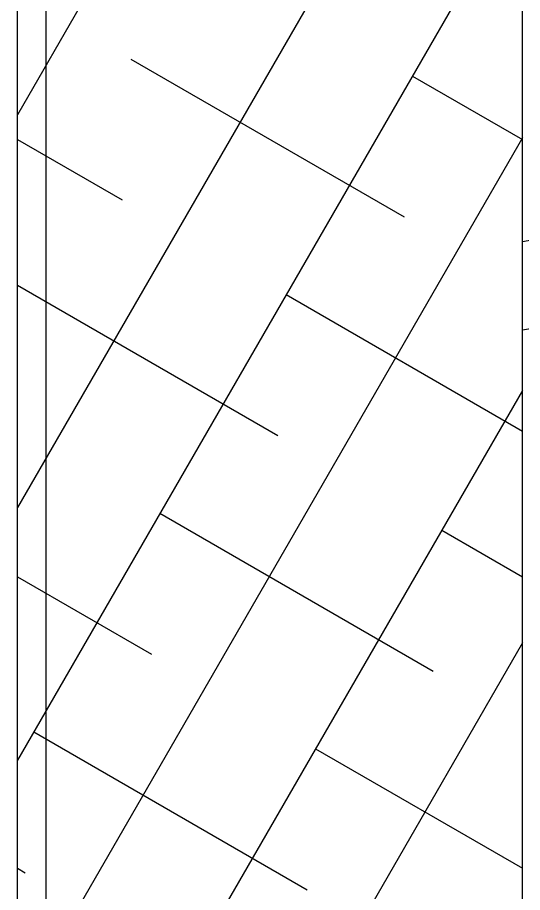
# Model space of a CAD drawing. Header units: millimetres. Extents: x 9612 to 23319, y 1863 to 14354.
# Drawn here: x 11730.96 to 11750.96, y 8873.42 to 8908.08 of the extents above; entities that cross this region are included whole.
import ezdxf

# ---------------------------------------------------------------- set-up
doc = ezdxf.new("R2010")
doc.units = ezdxf.units.MM
doc.header["$MEASUREMENT"] = 0

# ---------------------------------------------------------------- blocks, each defined once
blk = doc.blocks.new('ijkkkkkkkkk')
for p, q in [((1256.74454, 606.78155), (1256.74454, 1186.01506)), ((1255.61422, 872.91424), (1255.61422, 972.91424))]:
    blk.add_line(p, q)
at = {"linetype": 'Continuous'}
for p, q in [((1255.61422, 701.63463), (1255.61422, 1131.46429)), ((1275.61422, 872.91424), (1275.61121, 973.27333)), ((1267.3089, 973.23426), (1255.61422, 952.97848)), ((1275.61422, 972.05687), (1255.61422, 937.41585)), ((1275.61422, 962.05687), (1255.61422, 927.41585)), ((1275.61422, 947.95422), (1320.61422, 955.88893)), ((1260.09666, 955.17967), (1270.92198, 948.92967)), ((1271.25691, 954.5098), (1275.61422, 951.9941)), ((1275.61422, 944.45389), (1320.61422, 952.38861)), ((1275.61422, 944.45389), (1320.61422, 952.38861)), ((1275.61422, 952.05687), (1255.61422, 917.41585)), ((1255.61422, 951.9941), (1259.76172, 949.59954)), ((1255.61422, 946.2206), (1265.92198, 940.26941)), ((1266.25691, 945.84954), (1275.61422, 940.4471)), ((1275.61422, 942.05687), (1255.61422, 907.41585)), ((1261.25691, 937.18929), (1272.08223, 930.93929)), ((1272.41717, 936.51941), (1275.61422, 934.6736)), ((1255.61422, 934.6736), (1260.92198, 931.60916)), ((1275.61422, 932.05687), (1255.61422, 897.41585)), ((1256.25691, 928.52903), (1267.08223, 922.27903)), ((1267.41717, 927.85916), (1275.61422, 923.12659)), ((1255.61422, 923.12659), (1255.92198, 922.94891))]:
    blk.add_line(p, q, dxfattribs=at)

msp = doc.modelspace()

# ---------------------------------------------------------------- block references
msp.add_blockref('ijkkkkkkkkk', (10475.34511, 7951.25402))

doc.saveas('drawing.dxf')
